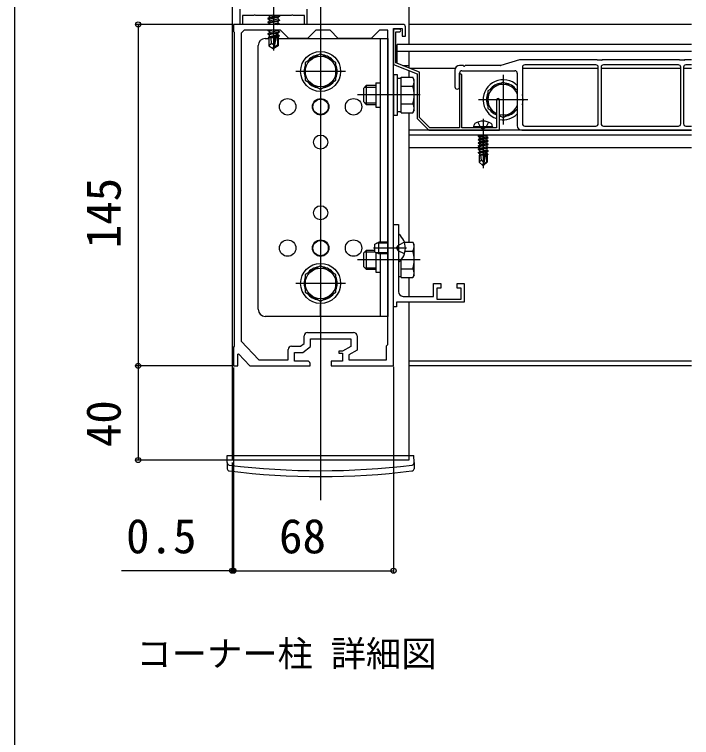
# Model space of a CAD drawing. Units: millimetres, scale not verified. Extents: x -875 to 875, y -1304 to 1296.
# Drawn here: x -875 to -587.5, y 201.4 to 508.5 of the extents above; entities that cross this region are included whole.
import ezdxf
from ezdxf.enums import TextEntityAlignment as Align

# ---------------------------------------------------------------- set-up
doc = ezdxf.new("R2010")
doc.units = ezdxf.units.MM
doc.header["$LTSCALE"] = 8
for name, color, linetype in [('0-1_USER1', 3, 'Continuous'), ('0-2_YKK_11', 7, 'Continuous'), ('0-4_YKK_12', 2, 'Continuous'), ('0-5_YKK_13', 4, 'Continuous'), ('0-6_YKK_D', 6, 'Continuous'), ('0-7_YKK_ZWAK', 7, 'Continuous')]:
    doc.layers.add(name, color=color, linetype=linetype)
doc.styles.add('ＭＳ ゴシック', font='')
doc.styles.get('ＭＳ ゴシック').set_extended_font_data('MS Gothic')

msp = doc.modelspace()

# ---------------------------------------------------------------- linework, layer by layer
at = {"layer": '0-2_YKK_11'}
msp.add_line((-750.5, 373.461), (-731, 373.461), dxfattribs=at)
for points in [[(-750.8, 510.761), (-750.8, 504.261), (-751.8, 504.261), (-751.8, 508.061), (-756.48, 508.061), (-756.74, 508.211), (-757.26, 508.211), (-757.52, 508.061), (-764.48, 508.061), (-764.74, 508.211), (-765, 508.361), (-765.26, 508.211), (-765.52, 508.061), (-772.48, 508.061), (-772.74, 508.211), (-773.26, 508.211), (-773.52, 508.061), (-778.2, 508.061), (-778.2, 504.261), (-779.2, 504.261), (-779.2, 510.761)], [(-710, 504.261), (-743.542, 504.261), (-743.725, 504.141), (-744.275, 504.141), (-744.458, 504.261), (-764.542, 504.261), (-764.725, 504.141), (-765.275, 504.141), (-765.458, 504.261), (-773.542, 504.261), (-773.725, 504.141), (-774.275, 504.141), (-774.458, 504.261), (-782, 504.261), (-782, 501.261), (-781.7, 500.961)], [(-781.7, 500.961), (-781.7, 367.561), (-782, 367.261), (-782, 359.261), (-780.2, 359.261), (-780.2, 364.164), (-779.823, 364.315), (-775, 359.261), (-749.5, 359.261), (-749.5, 360.261)], [(-716.5, 368.261), (-716.5, 501.761), (-720, 501.761), (-723.5, 498.261), (-737.5, 498.261), (-741, 501.761), (-747, 501.761), (-750.5, 498.261), (-758.5, 498.261), (-762, 501.761), (-777.5, 501.761), (-778.8, 500.461), (-778.8, 369.761), (-771.261, 361.861), (-758.8, 361.861), (-758.8, 366.161)], [(-714, 490.719), (-714, 502.461), (-710.4, 502.461), (-710.4, 499.261), (-709, 499.261), (-709, 503.261)], [(-711.6, 502.261), (-714, 502.261), (-714, 487.261), (-704, 483.261), (-704, 464.261), (-699, 459.261)], [(-670.3, 472.111), (-670.3, 460.261), (-685, 460.261), (-685, 482.761), (-685.5, 483.261), (-686, 482.761), (-686, 460.261), (-698.586, 460.261), (-703, 464.675), (-703, 483.938), (-713, 487.938), (-713, 501.061), (-711.6, 501.061)], [(-750.5, 361.261), (-756.1, 361.261), (-756.1, 364.961), (-752.6, 364.961), (-749.3, 367.461), (-749.3, 370.761), (-732.2, 370.761), (-732.2, 367.461), (-735.7, 365.561), (-737.2, 365.561), (-737.2, 364.661), (-735.7, 364.661), (-735.7, 361.261), (-740.5, 361.261), (-740.5, 359.261), (-714, 359.261), (-714, 361.803), (-714.12, 361.986), (-714.12, 362.536), (-714, 362.719), (-714, 364.803), (-714.12, 364.986), (-714.12, 365.536), (-714, 365.719), (-714, 370.803), (-714.12, 370.986), (-714.12, 371.536), (-714, 371.719), (-714, 408.803), (-714.12, 408.986), (-714.12, 409.536), (-714, 409.719), (-714, 473.803), (-714.12, 473.986), (-714.12, 474.536), (-714, 474.719), (-714, 489.803), (-714.12, 489.986), (-714.12, 490.536), (-714, 490.719)], [(-699, 459.261), (-669, 459.261), (-669, 472.111)], [(-714, 384.261), (-714, 419.261), (-712, 419.261), (-712, 409.719), (-712.12, 409.536), (-712.12, 408.986), (-712, 408.803), (-712, 390.761)], [(-710, 388.761), (-697, 388.761), (-697, 394.261), (-694, 394.261), (-694, 392.261), (-695.7, 392.261), (-695.7, 387.561), (-685.3, 387.561), (-685.3, 392.261), (-687, 392.261), (-687, 394.261), (-684, 394.261), (-684, 386.261), (-712.8, 386.261), (-712.8, 384.261), (-714, 384.261)], [(-757.3, 367.661), (-753.507, 367.661), (-752, 368.803), (-752, 371.961)], [(-729.5, 371.961), (-729.5, 365.854), (-733, 363.954), (-733, 361.861), (-717, 361.861), (-717, 367.761), (-716.5, 368.261)]]:
    msp.add_lwpolyline(points, dxfattribs=at)
for centre, radius, start, end in [((-710, 503.261), 1, 0.00001, 89.99999), ((-711.6, 501.661), 0.6, 269.99999, 90.00001), ((-669.65, 472.111), 0.65, 359.99999, 180.00001), ((-710, 390.761), 2, 180.00001, 269.99999), ((-750.5, 371.961), 1.5, 90.00001, 179.99999), ((-731, 371.961), 1.5, 0.00001, 89.99999), ((-757.3, 366.161), 1.5, 90.00001, 179.99999), ((-750.5, 360.261), 1, 0.00001, 89.99999)]:
    msp.add_arc(centre, radius, start, end, dxfattribs=at)
at = {"layer": '0-4_YKK_12'}
for p, q in [((-745, 956.261), (-745, 302.261)), ((-782.5, 937.261), (-782.5, 319.261)), ((-707.5, 937.261), (-707.5, 495.761)), ((-587.5, 495.761), (-712.5, 495.761)), ((-712.5, 487.738), (-712.5, 495.761)), ((-587.5, 492.761), (-712.5, 492.761)), ((-707.5, 492.761), (-707.5, 485.738)), ((-707.5, 492.761), (-707.5, 485.738)), ((-587.5, 492.761), (-707.5, 492.761)), ((-710.057, 486.761), (-707.5, 486.761)), ((-687.833, 485.561), (-707.057, 485.561)), ((-627.1, 485.561), (-659.3, 485.561)), ((-592.1, 485.561), (-625.9, 485.561)), ((-587.5, 485.561), (-590.9, 485.561)), ((-707.5, 484.661), (-707.5, 481.766)), ((-707.5, 484.661), (-707.5, 481.766)), ((-667.5, 482.761), (-667.5, 461.761)), ((-657, 472.261), (-678, 472.261)), ((-707.5, 466.755), (-707.5, 411.766)), ((-707.5, 466.755), (-707.5, 411.766)), ((-587.5, 459.261), (-707.5, 459.261)), ((-587.5, 457.261), (-707.5, 457.261)), ((-677.55, 451.761), (-707.5, 451.761)), ((-587.5, 451.761), (-673.987, 451.761)), ((-707.5, 396.755), (-707.5, 388.761)), ((-707.5, 396.755), (-707.5, 388.761)), ((-707.5, 386.261), (-707.5, 319.261)), ((-707.5, 386.261), (-707.5, 359.261)), ((-587.5, 361.261), (-707.5, 361.261)), ((-587.5, 359.261), (-707.5, 359.261)), ((-707.5, 319.261), (-782.5, 319.261))]:
    msp.add_line(p, q, dxfattribs=at)
msp.add_lwpolyline([(-587.5, 504.261), (-707.5, 504.261), (-707.5, 495.761)], dxfattribs=at)
at = {"layer": '0-5_YKK_13'}
for p, q in [((-765, 514.204), (-765, 493.132)), ((-767.472, 506.848), (-762.528, 507.672)), ((-762.528, 507.554), (-767.472, 506.73)), ((-767.472, 506.848), (-766.824, 507.222)), ((-767.472, 506.848), (-767.472, 506.73)), ((-767.472, 506.73), (-766.824, 506.356)), ((-766.922, 508.061), (-766.824, 508.004)), ((-766.824, 508.004), (-766.637, 508.061)), ((-763.176, 508.046), (-766.824, 507.222)), ((-766.824, 508.004), (-766.824, 507.222)), ((-763.176, 507.18), (-766.824, 506.356)), ((-763.176, 508.061), (-763.176, 508.046)), ((-762.528, 507.672), (-763.176, 508.046)), ((-762.528, 507.554), (-763.176, 507.18)), ((-763.176, 507.18), (-763.176, 506.398)), ((-762.528, 507.672), (-762.528, 507.554)), ((-767.472, 505.2), (-762.528, 506.024)), ((-762.528, 505.906), (-767.472, 505.082)), ((-767.472, 505.2), (-766.824, 505.574)), ((-767.472, 505.2), (-767.472, 505.082)), ((-767.472, 505.082), (-766.824, 504.709)), ((-763.176, 506.398), (-766.824, 505.574)), ((-766.824, 506.356), (-766.824, 505.574)), ((-766.824, 504.709), (-766.824, 504.261)), ((-763.176, 504.75), (-765.392, 504.249)), ((-765.017, 503.961), (-764.887, 503.983)), ((-763.22, 504.261), (-762.528, 504.376)), ((-762.528, 506.024), (-763.176, 506.398)), ((-763.176, 505.533), (-763.176, 504.75)), ((-762.528, 504.376), (-763.176, 504.75)), ((-762.528, 506.024), (-762.528, 505.906)), ((-762.528, 504.376), (-762.528, 504.258)), ((-767.472, 500.256), (-762.528, 501.08)), ((-762.528, 500.963), (-767.472, 500.139)), ((-767.472, 500.256), (-766.824, 500.63)), ((-767.427, 501.761), (-766.824, 501.413)), ((-765.283, 501.761), (-766.824, 501.413)), ((-763.176, 501.454), (-766.824, 500.63)), ((-766.824, 501.413), (-766.824, 500.63)), ((-763.929, 500.441), (-765, 495.732)), ((-763.419, 500.562), (-764.823, 494.385)), ((-763.176, 500.589), (-763.401, 500.538)), ((-763.176, 501.761), (-763.176, 501.454)), ((-762.528, 501.08), (-763.176, 501.454)), ((-762.528, 500.963), (-763.176, 500.589)), ((-763.176, 500.589), (-763.176, 499.806)), ((-762.528, 501.08), (-762.528, 500.963)), ((-768.5, 498.261), (-767.001, 498.261)), ((-767.472, 500.256), (-767.472, 500.139)), ((-767.472, 500.139), (-766.824, 499.765)), ((-764.202, 499.244), (-767.236, 498.744)), ((-767.236, 498.744), (-766.824, 498.982)), ((-767.001, 498.633), (-767.236, 498.744)), ((-767.001, 498.633), (-767.001, 495.19)), ((-764.359, 498.55), (-767.001, 498.55)), ((-763.935, 500.417), (-766.824, 499.765)), ((-766.824, 499.765), (-766.824, 498.982)), ((-764.122, 499.592), (-766.824, 498.982)), ((-764.273, 498.931), (-766.234, 498.55)), ((-763.176, 499.806), (-763.356, 499.766)), ((-763.352, 500.376), (-763.352, 495.378)), ((-762.646, 499.5), (-763.352, 499.384)), ((-762.646, 499.247), (-763.352, 499.11)), ((-763.176, 498.941), (-763.352, 498.901)), ((-762.999, 498.55), (-763.352, 498.55)), ((-762.646, 499.5), (-763.176, 499.806)), ((-762.646, 499.247), (-763.176, 498.941)), ((-762.999, 499.043), (-762.999, 495.19)), ((-762.999, 498.261), (-716.5, 498.261)), ((-762.646, 499.5), (-762.646, 499.247)), ((-745, 498.261), (-745, 493.261)), ((-719.7, 498.261), (-719.7, 411.761)), ((-716.5, 498.261), (-716.5, 380.261)), ((-771.5, 383.261), (-771.5, 495.261)), ((-765.824, 496.196), (-767.001, 495.19)), ((-767.001, 495.19), (-765.177, 493.959)), ((-765, 495.732), (-765.177, 493.959)), ((-765, 495.732), (-765, 493.959)), ((-763.352, 495.378), (-764.823, 494.385)), ((-762.999, 495.19), (-764.823, 493.959)), ((-764.823, 494.385), (-764.823, 493.959)), ((-762.999, 495.19), (-763.352, 495.378)), ((-745, 494.761), (-745, 473.761)), ((-765.177, 493.959), (-764.823, 493.959)), ((-660.573, 489.238), (-668.427, 486.783)), ((-628.073, 489.261), (-660.424, 489.261)), ((-627.57, 489.132), (-627.93, 489.24)), ((-625.573, 489.111), (-627.427, 489.111)), ((-625.07, 489.24), (-625.43, 489.132)), ((-593.073, 489.261), (-624.927, 489.261)), ((-592.57, 489.132), (-592.93, 489.24)), ((-590.573, 489.111), (-592.427, 489.111)), ((-590.07, 489.24), (-590.43, 489.132)), ((-587.5, 489.261), (-589.927, 489.261)), ((-684.52, 486.761), (-686, 486.761)), ((-668.576, 486.761), (-683.48, 486.761)), ((-659.3, 486.061), (-659.3, 462.061)), ((-628.1, 487.061), (-658.3, 487.061)), ((-627.1, 462.061), (-627.1, 486.061)), ((-625.9, 486.061), (-625.9, 462.061)), ((-593.1, 487.061), (-624.9, 487.061)), ((-592.1, 462.061), (-592.1, 486.061)), ((-590.9, 486.061), (-590.9, 462.061)), ((-587.5, 487.061), (-589.9, 487.061)), ((-734.5, 484.261), (-755.5, 484.261)), ((-688, 484.761), (-688, 477.761)), ((-686, 477.761), (-686, 483.561)), ((-685, 484.561), (-662.5, 484.561)), ((-661.5, 483.561), (-661.5, 461.261)), ((-721.5, 479.461), (-721.5, 469.061)), ((-721.5, 479.461), (-719.7, 479.461)), ((-710.8, 481.311), (-712.4, 481.311)), ((-710.8, 481.766), (-705.881, 481.766)), ((-710.8, 466.755), (-710.8, 481.766)), ((-705.3, 480.761), (-705.881, 481.766)), ((-705.3, 467.761), (-705.3, 480.761)), ((-661.5, 476.302), (-667.5, 479.766)), ((-726.8, 477.061), (-725.6, 478.261)), ((-726.8, 477.061), (-726.8, 471.461)), ((-726.248, 477.613), (-721.5, 477.613)), ((-721.5, 478.261), (-725.6, 478.261)), ((-725.6, 478.261), (-725.6, 470.261)), ((-710.8, 470.261), (-710.8, 478.261)), ((-710.8, 478.014), (-705.881, 478.014)), ((-702.8, 474.261), (-729.3, 474.261)), ((-726.8, 471.461), (-725.6, 470.261)), ((-726.248, 470.909), (-721.5, 470.909)), ((-725.6, 470.261), (-721.5, 470.261)), ((-710.8, 470.508), (-705.881, 470.508)), ((-721.5, 469.061), (-719.7, 469.061)), ((-712.4, 467.211), (-710.8, 467.211)), ((-710.8, 466.755), (-705.881, 466.755)), ((-705.3, 467.761), (-705.881, 466.755)), ((-676, 464.161), (-676, 443.261)), ((-680, 460.761), (-679.859, 461.563)), ((-672, 460.761), (-680, 460.761)), ((-680, 460.761), (-679.912, 460.261)), ((-672, 460.761), (-672.141, 461.563)), ((-672, 460.761), (-672.088, 460.261)), ((-658.3, 461.061), (-628.1, 461.061)), ((-624.9, 461.061), (-593.1, 461.061)), ((-589.9, 461.061), (-587.5, 461.061)), ((-672.088, 460.261), (-679.912, 460.261)), ((-659.5, 459.261), (-587.5, 459.261)), ((-674.8, 457.261), (-678.1, 456.711)), ((-678.1, 456.811), (-675.4, 457.261)), ((-678.1, 456.811), (-677.55, 457.128)), ((-678.1, 456.811), (-678.1, 456.711)), ((-678.1, 456.711), (-677.55, 456.393)), ((-678.1, 455.411), (-673.9, 456.111)), ((-673.9, 456.011), (-678.1, 455.311)), ((-678.1, 455.411), (-677.55, 455.728)), ((-678.1, 455.411), (-678.1, 455.311)), ((-678.1, 455.311), (-677.55, 454.993)), ((-678.1, 454.011), (-673.9, 454.711)), ((-673.9, 454.611), (-678.1, 453.911)), ((-676.963, 457.261), (-677.55, 457.128)), ((-677.55, 457.261), (-677.55, 457.128)), ((-674.45, 456.428), (-677.55, 455.728)), ((-677.55, 456.393), (-677.55, 455.728)), ((-674.45, 455.028), (-677.55, 454.328)), ((-677.55, 454.993), (-677.55, 454.328)), ((-674.45, 457.093), (-674.45, 456.428)), ((-673.9, 456.111), (-674.45, 456.428)), ((-674.45, 455.693), (-674.45, 455.028)), ((-673.9, 454.711), (-674.45, 455.028)), ((-673.9, 456.111), (-673.9, 456.011)), ((-673.9, 454.711), (-673.9, 454.611)), ((-678.1, 454.011), (-677.55, 454.328)), ((-678.1, 454.011), (-678.1, 453.911)), ((-678.1, 453.911), (-677.55, 453.593)), ((-678.1, 452.611), (-673.9, 453.311)), ((-673.9, 453.211), (-678.1, 452.511)), ((-678.1, 452.611), (-677.55, 452.928)), ((-678.1, 452.611), (-678.1, 452.511)), ((-678.1, 452.511), (-677.55, 452.193)), ((-678.1, 451.211), (-673.9, 451.911)), ((-673.9, 451.811), (-678.1, 451.111)), ((-678.1, 451.211), (-677.55, 451.528)), ((-674.45, 453.628), (-677.55, 452.928)), ((-677.55, 453.593), (-677.55, 452.928)), ((-674.45, 452.228), (-677.55, 451.528)), ((-677.55, 452.193), (-677.55, 451.528)), ((-674.45, 454.293), (-674.45, 453.628)), ((-673.9, 453.311), (-674.45, 453.628)), ((-674.45, 452.893), (-674.45, 452.228)), ((-673.9, 451.911), (-674.45, 452.228)), ((-674.45, 451.493), (-674.45, 450.828)), ((-673.9, 453.311), (-673.9, 453.211)), ((-673.9, 451.911), (-673.9, 451.811)), ((-678.1, 451.211), (-678.1, 451.111)), ((-678.1, 451.111), (-677.55, 450.793)), ((-678.1, 449.811), (-675.074, 450.315)), ((-675.102, 450.21), (-678.1, 449.711)), ((-678.1, 449.811), (-677.55, 450.128)), ((-678.1, 449.811), (-678.1, 449.711)), ((-678.1, 449.711), (-677.55, 449.393)), ((-677.7, 448.661), (-677.55, 448.728)), ((-677.7, 448.661), (-677.7, 445.811)), ((-675.424, 448.661), (-677.7, 448.661)), ((-674.45, 450.828), (-677.55, 450.128)), ((-677.55, 450.793), (-677.55, 450.128)), ((-675.16, 449.933), (-677.55, 449.393)), ((-677.55, 449.393), (-677.55, 448.728)), ((-675.305, 449.235), (-677.55, 448.728)), ((-675.365, 448.944), (-677.083, 448.661)), ((-675.09, 450.268), (-676, 445.882)), ((-674.668, 450.383), (-675.85, 444.685)), ((-675.42, 448.677), (-675.504, 448.661)), ((-674.668, 450.383), (-673.9, 450.511)), ((-673.9, 450.411), (-674.613, 450.292)), ((-674.45, 449.428), (-674.603, 449.394)), ((-674.6, 450.213), (-674.6, 445.935)), ((-674, 449.169), (-674.6, 449.07)), ((-674, 448.953), (-674.6, 448.837)), ((-674.3, 448.661), (-674.6, 448.661)), ((-673.9, 450.511), (-674.45, 450.828)), ((-674.45, 450.093), (-674.45, 449.428)), ((-674, 449.169), (-674.45, 449.428)), ((-674, 448.953), (-674.3, 448.78)), ((-674.3, 448.78), (-674.3, 445.811)), ((-674, 449.169), (-674, 448.953)), ((-673.9, 450.511), (-673.9, 450.411)), ((-676.743, 446.614), (-677.7, 445.811)), ((-676.15, 444.261), (-677.7, 445.811)), ((-676, 445.882), (-676.15, 444.261)), ((-676, 445.882), (-676, 444.261)), ((-674.6, 445.935), (-675.85, 444.685)), ((-675.85, 444.261), (-674.3, 445.811)), ((-674.3, 445.811), (-674.6, 445.935)), ((-676.15, 444.261), (-675.85, 444.261)), ((-675.85, 444.685), (-675.85, 444.261)), ((-712, 415.161), (-712, 403.361)), ((-711.752, 415.161), (-712, 415.161)), ((-711.752, 403.361), (-711.752, 415.161)), ((-722, 410.961), (-720.3, 411.761)), ((-716.5, 411.761), (-720.3, 411.761)), ((-720.3, 406.761), (-720.3, 411.761)), ((-709.417, 411.761), (-712.135, 410.406)), ((-709.419, 411.766), (-705.881, 411.766)), ((-705.3, 410.761), (-705.881, 411.766)), ((-708.5, 409.261), (-722.5, 409.261)), ((-722, 407.561), (-722, 410.961)), ((-716.5, 411.328), (-721.22, 411.328)), ((-712.744, 409.261), (-712.135, 410.406)), ((-712.744, 409.261), (-712.135, 408.116)), ((-705.3, 397.761), (-705.3, 410.761)), ((-726.8, 407.061), (-725.6, 408.261)), ((-726.8, 407.061), (-726.8, 401.461)), ((-726.248, 407.613), (-722, 407.613)), ((-722, 408.261), (-725.6, 408.261)), ((-725.6, 408.261), (-725.6, 400.261)), ((-720.3, 406.761), (-722, 407.561)), ((-721.5, 407.326), (-721.5, 399.061)), ((-716.5, 407.194), (-721.22, 407.194)), ((-716.5, 406.761), (-720.3, 406.761)), ((-719.7, 406.761), (-719.7, 380.261)), ((-709.417, 406.761), (-712.135, 408.116)), ((-709.102, 408.014), (-705.881, 408.014)), ((-745, 404.761), (-745, 383.761)), ((-702.8, 404.261), (-729.3, 404.261)), ((-711.752, 403.361), (-712, 403.361)), ((-710.8, 400.261), (-710.8, 404.313)), ((-710.8, 396.755), (-710.8, 404.313)), ((-726.8, 401.461), (-725.6, 400.261)), ((-726.248, 400.909), (-721.5, 400.909)), ((-725.6, 400.261), (-721.5, 400.261)), ((-710.8, 400.508), (-705.881, 400.508)), ((-721.5, 399.061), (-719.7, 399.061)), ((-712, 397.211), (-710.8, 397.211)), ((-710.8, 396.755), (-705.881, 396.755)), ((-705.3, 397.761), (-705.881, 396.755)), ((-734.5, 394.261), (-755.5, 394.261)), ((-745, 380.261), (-745, 385.261)), ((-716.5, 380.261), (-768.5, 380.261)), ((-784.7, 318.261), (-784.648, 321.261)), ((-784.648, 321.261), (-705.352, 321.261)), ((-705.3, 318.261), (-705.352, 321.261)), ((-784.7, 318.261), (-784.653, 315.594)), ((-705.3, 318.261), (-705.347, 315.594))]:
    msp.add_line(p, q, dxfattribs=at)
for points in [[(-762.528, 505.906), (-763.176, 505.533), (-766.824, 504.709)], [(-765, 495.606), (-765.824, 496.196), (-766.059, 498.55)], [(-667.5, 479.766), (-674, 476.014), (-674, 468.508), (-670.3, 466.372)], [(-669, 465.621), (-667.5, 464.755), (-661.5, 468.219)], [(-678.3, 462.74), (-677.145, 460.424), (-676, 459.815)], [(-673.7, 462.74), (-674.855, 460.424), (-676, 459.815)], [(-674.16, 457.261), (-674.45, 457.093), (-677.55, 456.393)], [(-673.9, 456.011), (-674.45, 455.693), (-677.55, 454.993)], [(-673.9, 454.611), (-674.45, 454.293), (-677.55, 453.593)], [(-673.9, 453.211), (-674.45, 452.893), (-677.55, 452.193)], [(-673.9, 451.811), (-674.45, 451.493), (-677.55, 450.793)], [(-676, 445.882), (-676.743, 446.614), (-676.9, 448.661)], [(-673.9, 450.411), (-674.45, 450.093), (-674.6, 450.059)]]:
    msp.add_lwpolyline(points, dxfattribs=at)
for points in [[(-745, 491.766), (-751.5, 488.014), (-751.5, 480.508), (-745, 476.755), (-738.5, 480.508), (-738.5, 488.014)], [(-714, 482.761), (-714, 465.761), (-712.4, 465.761), (-712.4, 482.761)], [(-745, 401.766), (-751.5, 398.014), (-751.5, 390.508), (-745, 386.755), (-738.5, 390.508), (-738.5, 398.014)]]:
    msp.add_lwpolyline(points, close=True, dxfattribs=at)
for centre, radius in [((-745, 484.261), 8.5), ((-745, 484.261), 6.5), ((-759, 469.261), 3.5), ((-745, 469.261), 3.5), ((-745, 469.261), 3.25), ((-731, 469.261), 3.5), ((-745, 454.261), 3), ((-745, 424.261), 3), ((-759, 409.261), 3.5), ((-745, 409.261), 3.5), ((-745, 409.261), 3.25), ((-731, 409.261), 3.5), ((-745, 394.261), 8.5), ((-745, 394.261), 6.5)]:
    msp.add_circle(centre, radius, dxfattribs=at)
for centre, radius, start, end in [((-763.644, 500.376), 0.292, 0, 167.19096), ((-768.5, 495.261), 3, 90, 180), ((-745, 484.261), 7.05, 97.21814, 142.78186), ((-745, 484.261), 7.05, 37.21814, 82.78186), ((-660.424, 488.761), 0.5, 90, 107.35402), ((-628.073, 488.761), 0.5, 73.30076, 90), ((-627.427, 489.611), 0.5, 253.30076, 270), ((-625.573, 489.611), 0.5, 270, 286.69924), ((-624.927, 488.761), 0.5, 90, 106.69924), ((-593.073, 488.761), 0.5, 73.30076, 90), ((-592.427, 489.611), 0.5, 253.30076, 270), ((-590.573, 489.611), 0.5, 270, 286.69924), ((-589.927, 488.761), 0.5, 90, 106.69924), ((-745, 484.261), 7.05, 157.21814, 202.78186), ((-745, 484.261), 7.05, 337.21814, 22.78186), ((-686, 484.761), 2, 90, 180), ((-684.52, 486.461), 0.3, 30, 90), ((-684, 486.761), 0.3, 210, 330), ((-683.48, 486.461), 0.3, 90, 150), ((-668.576, 487.261), 0.5, 270, 287.35402), ((-658.3, 486.061), 1, 90, 180), ((-628.1, 486.061), 1, 0, 90), ((-624.9, 486.061), 1, 90, 180), ((-593.1, 486.061), 1, 0, 90), ((-589.9, 486.061), 1, 90, 180), ((-685, 483.561), 1, 90, 180), ((-662.5, 483.561), 1, 0, 90), ((-745, 484.261), 7.05, 217.21814, 262.78186), ((-745, 484.261), 7.05, 277.21814, 322.78186), ((-708.623, 479.89), 3.323, 325.61575, 34.38425), ((-667.5, 472.261), 8.5, 45.09913, 250.76692), ((-667.5, 472.261), 7.05, 97.21814, 142.78186), ((-667.5, 472.261), 7.05, 37.21814, 82.78186), ((-717.719, 474.261), 12.419, 342.41205, 17.58795), ((-687, 477.761), 1, 180, 0), ((-667.5, 472.261), 6.5, 22.61986, 244.48361), ((-667.5, 472.261), 7.05, 157.21814, 202.78186), ((-667.5, 472.261), 8.5, 344.73227, 15.26773), ((-708.623, 468.632), 3.323, 325.61575, 34.38425), ((-667.5, 472.261), 6.5, 256.65764, 337.38014), ((-667.5, 472.261), 7.05, 217.21814, 246.59905), ((-667.5, 472.261), 7.05, 277.21814, 322.78186), ((-667.5, 472.261), 8.5, 259.83575, 314.90087), ((-667.5, 472.261), 7.05, 257.71551, 262.78186), ((-678.972, 461.407), 0.9, 122.05588, 170), ((-676, 456.661), 6.5, 57.94412, 122.05588), ((-673.028, 461.407), 0.9, 10, 57.94412), ((-659.5, 461.261), 2, 180, 270), ((-658.3, 462.061), 1, 180, 270), ((-628.1, 462.061), 1, 270, 0), ((-624.9, 462.061), 1, 180, 270), ((-593.1, 462.061), 1, 270, 0), ((-589.9, 462.061), 1, 180, 270), ((-674.848, 450.213), 0.248, 0, 167.19096), ((-716.7, 409.261), 7.7, 309.98312, 50.01688), ((-708.623, 409.89), 3.323, 325.61575, 34.38425), ((-717.719, 404.261), 12.419, 342.41205, 17.58795), ((-745, 394.261), 7.05, 97.21814, 142.78186), ((-745, 394.261), 7.05, 37.21814, 82.78186), ((-708.623, 398.632), 3.323, 325.61575, 34.38425), ((-745, 394.261), 7.05, 157.21814, 202.78186), ((-745, 394.261), 7.05, 337.21814, 22.78186), ((-745, 394.261), 7.05, 217.21814, 262.78186), ((-745, 394.261), 7.05, 277.21814, 322.78186), ((-768.5, 383.261), 3, 180, 270), ((-783.697, 318.107), 1, 181, 262.97773), ((-745, 632.261), 317.528, 262.97773, 277.02227), ((-706.303, 318.107), 1, 277.02227, 359), ((-783.654, 315.611), 1, 181, 263.0403), ((-745, 632.261), 320, 263.0403, 276.9597), ((-706.346, 315.611), 1, 276.9597, 359)]:
    msp.add_arc(centre, radius, start, end, dxfattribs=at)
at = {"layer": '0-6_YKK_D'}
for p, q in [((-782.7, 504.261), (-823.5, 504.261)), ((-822.5, 504.261), (-822.5, 359.261)), ((-782.7, 359.261), (-823.5, 359.261)), ((-782.7, 359.261), (-823.5, 359.261)), ((-822.5, 359.261), (-822.5, 319.261)), ((-782, 358.561), (-782, 271.261)), ((-782, 358.561), (-782, 271.261)), ((-714, 358.858), (-714, 271.261)), ((-782.7, 319.261), (-823.5, 319.261)), ((-782.5, 318.261), (-782.5, 271.261)), ((-782.5, 272.261), (-829.6, 272.261)), ((-782, 272.261), (-782.5, 272.261)), ((-782, 272.261), (-777.7, 272.261)), ((-782, 272.261), (-714, 272.261))]:
    msp.add_line(p, q, dxfattribs=at)
for centre in [(-822.5, 504.261), (-822.5, 359.261), (-822.5, 359.261), (-822.5, 319.261), (-782.5, 272.261), (-782, 272.261), (-782, 272.261), (-714, 272.261)]:
    msp.add_circle(centre, 1.075, dxfattribs=at)
at = {"layer": '0-7_YKK_ZWAK'}
msp.add_line((-875, 1246.1), (-875, -1303.9), dxfattribs=at)

# ---------------------------------------------------------------- texts
at = {"layer": '0-1_USER1', "style": 'ＭＳ ゴシック'}
msp.add_text('コーナー柱 詳細図', height=11, dxfattribs=at).set_placement((-823.278, 228.287), align=Align.BOTTOM_LEFT)
at = {"layer": '0-6_YKK_D', "style": 'ＭＳ ゴシック'}
for s, p in [('145', (-825.5, 409.147)), ('40', (-825.5, 324.715))]:
    msp.add_text(s, height=14.66, rotation=90, dxfattribs=at).set_placement(p, align=Align.BOTTOM_LEFT)
for s, p in [('0.5', (-827.623, 275.261)), ('68', (-762.659, 275.261))]:
    msp.add_text(s, height=14.66, dxfattribs=at).set_placement(p, align=Align.BOTTOM_LEFT)

doc.saveas('drawing.dxf')
